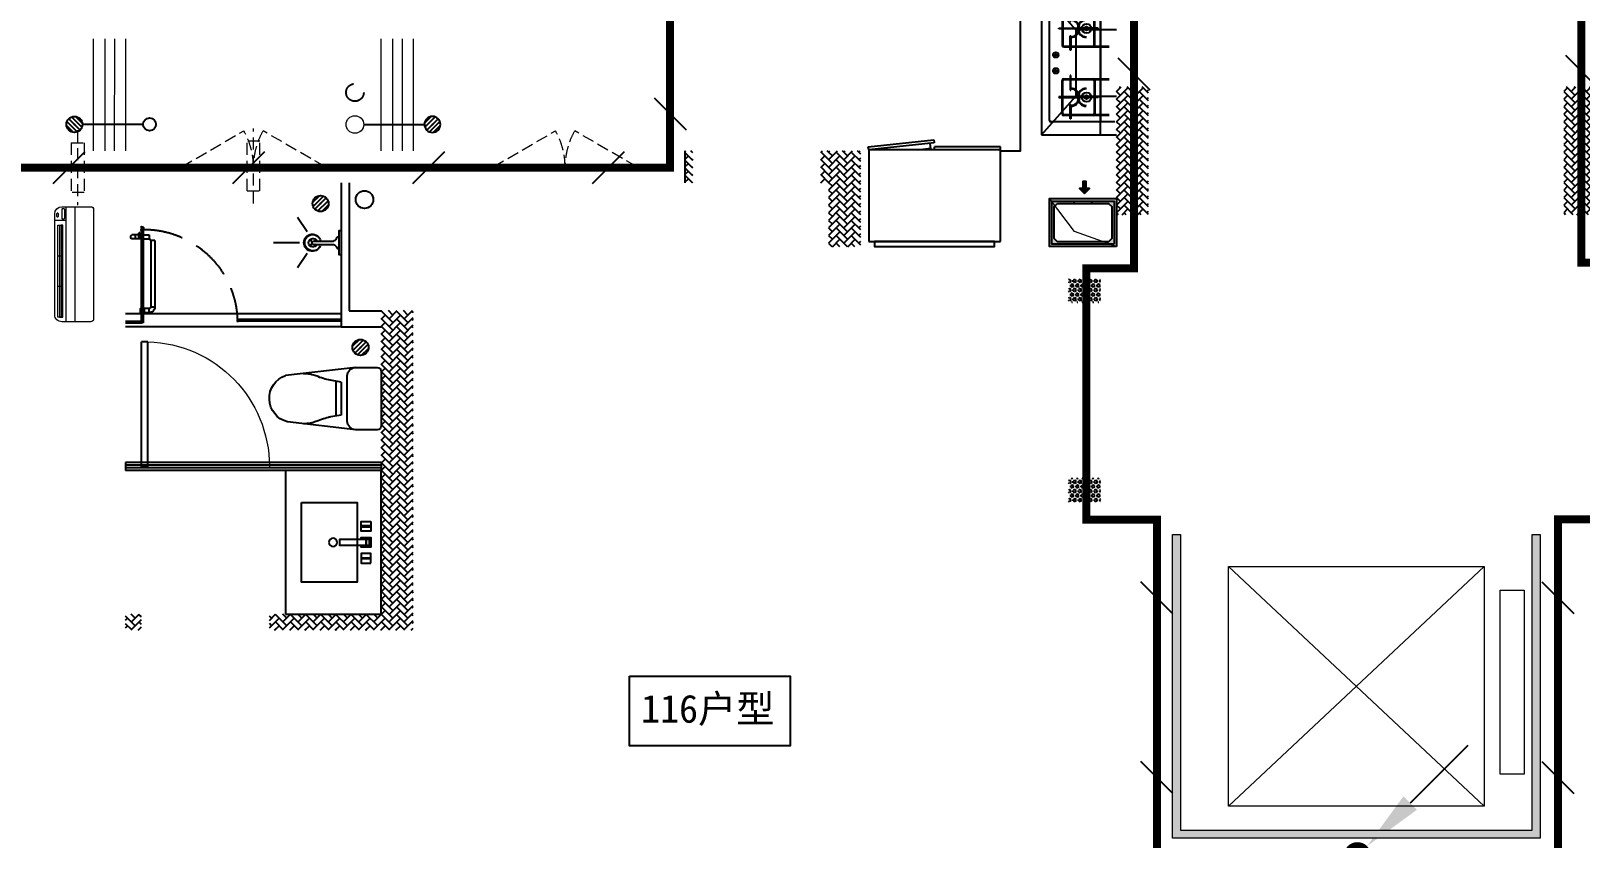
# Model space of a CAD drawing. Extents: x 3774419 to 4775970, y -926964 to 2266.
# Drawn here: x 4542180 to 4551872, y -770862 to -765812 of the extents above; entities that cross this region are included whole.
import ezdxf

# ---------------------------------------------------------------- set-up
doc = ezdxf.new("R2010")
doc.units = 0
doc.header["$LTSCALE"] = 1000
doc.header["$MEASUREMENT"] = 0
for name, pattern in [('CENTER2', [1.125, 0.75, -0.125, 0.125, -0.125]), ('DASH', [0.35, 0.25, -0.1]), ('HIDDEN', [0.375, 0.25, -0.125])]:
    doc.linetypes.add(name, pattern=pattern)
doc.layers.get('0').update_dxf_attribs({"linetype": 'CONTINUOUS'})
for name, color, linetype in [('!!电气', 1, 'CONTINUOUS'), ('AH-FURNITURE', 1, 'CONTINUOUS'), ('CURTWALL', 4, 'CONTINUOUS'), ('IP-bath&kitchen-JOHNSON', 4, 'CONTINUOUS'), ('LVTRY', 252, 'CONTINUOUS'), ('LWIRE', 4, 'CONTINUOUS'), ('P-bath&kitchen-JOHNSON', 4, 'CONTINUOUS'), ('SHTLN', 4, 'CONTINUOUS'), ('VPIPE-中水', 122, 'CONTINUOUS'), ('VPIPE-凝结', 150, 'CONTINUOUS'), ('VPIPE-雨水', 4, 'DASH'), ('WIRE-接地', 2, 'CONTINUOUS'), ('保温', 6, 'CONTINUOUS'), ('建筑-排气道', 252, 'CONTINUOUS')]:
    doc.layers.add(name, color=color, linetype=linetype)
for name, color, linetype, lineweight in [('3.5方案汇报，与郭总、侯月琴确定户型_t8$0$STAIR', 2, 'CONTINUOUS', 18), ('PUB_HATCH', 8, 'CONTINUOUS', 9), ('VPIPE-废水', 31, 'TG_F', 18), ('WINDOW', 146, 'CONTINUOUS', 20), ('填充', 251, 'CONTINUOUS', 5), ('平面-栏杆', 56, 'CONTINUOUS', 15), ('平面-看线', 252, 'CONTINUOUS', 15), ('平面-空调室内机', 176, 'CONTINUOUS', 9), ('平面-空调预留孔', 252, 'CONTINUOUS', 15), ('立面-洞口示意', 252, 'CONTINUOUS', 13)]:
    doc.layers.add(name, color=color, linetype=linetype, lineweight=lineweight)
doc.styles.add('DIM_FONT', font='SIMPLEX', dxfattribs={"width": 0.7, "bigfont": 'GBCBIG'})
doc.styles.get("Standard").update_dxf_attribs({"font": 'gbenor.shx', "bigfont": 'gbcbig.shx'})
doc.styles.add('TG_LINETYPE', font='SIMPLEX', dxfattribs={"width": 0.8, "height": 3, "bigfont": 'HZTXT'})
doc.styles.add('黑体', font='simhei.ttf')
doc.linetypes.add('TG_F', pattern='A,2,-0.3,["F",TG_LINETYPE,S=0.1,R=0,X=-0.23,Y=-0.15],0', length=2.3)
pattern_1 = [(45, (0, 0), (0, 47.4157523), [100.584, -33.528]), (135, (23.708, 23.708), (3e-15, 47.4157523), [100.584, -33.528])]
pattern_2 = [(90, (0, 0), (-16.49778, 1e-15), [9.525, -19.05]), (210, (0, 0), (8.24889, -14.2874966), [9.525, -19.05]), (150, (6e-16, 9.525), (-8.24889, -14.2874966), [9.525, -19.05])]

# ---------------------------------------------------------------- blocks, each defined once
blk = doc.blocks.new('$lvtry$00000171')
for p, q in [((-74, 11), (-11, 74)), ((-70, -27), (27, 70)), ((-53, -53), (53, 53)), ((-27, -70), (70, 27)), ((11, -74), (74, -11))]:
    blk.add_line(p, q)
blk.add_circle((0, 0), 75)
blk.add_point((0, 0))
blk = doc.blocks.new('DSGDFGF')
blk.add_hatch(color=252).paths.add_polyline_path([(677792.1, 343575.9), (677790.9, 343578.7), (677782.6, 343575.2), (677783.8, 343572.5)])
at = {"color": 252}
for p, q in [((677781, 343575.1), (677792.8, 343580)), ((677781.6, 343574.8), (677782.2, 343575)), ((677782.2, 343575), (677783.5, 343571.8)), ((677783.5, 343571.8), (677792.7, 343575.6)), ((677787.3, 343577.7), (677787.3, 343538.6)), ((677791.4, 343578.9), (677793.1, 343579.6)), ((677791.4, 343578.9), (677792.7, 343575.6)), ((677781.8, 343558.8), (677784, 343558.3)), ((677784, 343558.3), (677781.8, 343558.3)), ((677792.6, 343568.1), (677782.1, 343568.1)), ((677792.6, 343566.8), (677782.1, 343566.8)), ((677782.3, 343566.8), (677782.3, 343547.2)), ((677792.9, 343558.9), (677790.7, 343558.4)), ((677790.7, 343558.4), (677792.9, 343558.4)), ((677792.3, 343566.8), (677792.3, 343545.4)), ((676415.3, 342775.8), (676372.8, 342818.3)), ((676440.6, 342778.8), (676375.8, 342843.6)), ((676457.7, 342790), (676387, 342860.7)), ((676468.9, 342807.1), (676404.1, 342871.9)), ((676471.8, 342832.4), (676429.4, 342874.8)), ((677752.3, 342860.3), (677792.3, 342860.3)), ((677752.3, 342080.3), (677752.3, 342860.3)), ((677792.3, 342080.3), (677792.3, 342860.3)), ((676292.3, 342675.2), (676292.3, 342335.2)), ((676451.7, 342700.2), (676317.3, 342700.2)), ((676451.7, 342700.2), (676891.6, 342650.1)), ((676505, 342363.4), (676505, 342646.9)), ((676543.6, 342608.4), (676622.4, 342622)), ((676543.6, 342608.4), (676543.6, 342402)), ((676575.6, 342613.9), (676575.6, 342396.5)), ((676451.7, 342310.2), (676879.4, 342358.9)), ((676543.6, 342402), (676622.4, 342388.4)), ((676317.3, 342310.2), (676451.7, 342310.2)), ((677792.3, 342080.3), (677752.3, 342080.3))]:
    blk.add_line(p, q, dxfattribs=at)
for points in [[(676792.3, 341855.3), (676442.3, 341855.3), (676442.3, 341355.6), (676792.3, 341355.6)], [(676357.2, 341735.5), (676357.2, 341675.5), (676417.2, 341675.5), (676417.2, 341735.5)], [(676412.2, 341708.5), (676412.2, 341702.5), (676362.2, 341702.5), (676362.2, 341708.5)], [(676387.2, 341585.5), (676387.2, 341625.5), (676367.2, 341625.5), (676367.2, 341585.5)], [(676387.2, 341625.5), (676387.2, 341585.5), (676552.2, 341585.5), (676552.2, 341625.5)], [(676357.2, 341475.5), (676357.2, 341535.5), (676417.2, 341535.5), (676417.2, 341475.5)], [(676412.2, 341502.5), (676412.2, 341508.5), (676362.2, 341508.5), (676362.2, 341502.5)]]:
    blk.add_lwpolyline(points, close=True, dxfattribs=at)
blk.add_lwpolyline([(676417.2, 341625.5), (676417.2, 341635.5), (676357.2, 341635.5), (676357.2, 341575.5), (676417.2, 341575.5), (676417.2, 341585.5)], dxfattribs=at)
blk.add_circle((676593.5, 341605.5), 26, dxfattribs=at)
for centre, radius, start, end in [((677800.8, 343573.5), 20.5, 177.99149, 196.90025), ((677781.4, 343574.2), 1, 111.52657, 175.76516), ((677800.9, 343573.5), 19.5, 177.46581, 196.24837), ((677781.9, 343574.4), 0.5, 112.73297, 178.05418), ((677816.4, 343571), 24, 160.76087, 187.04874), ((677793.2, 343578.9), 1.17, 340.04011, 112.53297), ((677793.2, 343579.1), 0.5, 340.76087, 112.53297), ((677813.7, 343571.4), 20.6, 160.04011, 190.84731), ((677793.5, 343561.9), 13.5, 155.15235, 208.97795), ((677796, 343562.2), 14.6, 161.89734, 193.71468), ((677782.1, 343555.6), 0.5, 208.97795, 24.22835), ((677791.2, 343559.6), 9.42, 188.01541, 204.22835), ((677781.4, 343560.5), 11.7, 335.41865, 349.51767), ((677792.5, 343555.5), 0.5, 155.41865, 330.15022), ((677781, 343562.3), 12.4, 343.94508, 21.34777), ((677781.3, 343561.9), 13.4, 330.15022, 25.08154), ((676317.3, 342675.2), 25, 90, 180), ((676451.7, 342646.9), 53.3, 0, 90), ((676566.3, 342910.4), 293.8, 278.51718, 296.46315), ((676779.2, 342438.8), 224.1, 90, 111.47978), ((676839.7, 342506.4), 152.8, 285.07732, 70.11812), ((676317.3, 342335.2), 25, 180, 270), ((676451.7, 342363.4), 53.3, 270, 0), ((676566.3, 342100), 293.8, 63.53685, 81.48282), ((676779.2, 342571.5), 224.1, 248.52022, 270)]:
    blk.add_arc(centre, radius, start, end, dxfattribs=at)
at = {"color": 252, "lineweight": 13}
blk.add_arc((677772.3, 342080.3), 780, 91.46928, 180, dxfattribs=at)
at = {"color": 252, "extrusion": (0, 0, -1)}
blk.add_ellipse((676422.3, 342825.3), major_axis=(-35.4, 35.4), ratio=1, start_param=5.497787, end_param=11.780972, dxfattribs=at)
at = {"color": 252}
blk.add_open_spline([(677782.3, 343547.2), (677783.2, 343546.4), (677785, 343544.8), (677788.2, 343548.5), (677790.8, 343546.6), (677792.3, 343545.4)], degree=3, knots=[0, 0, 0, 0, 3.066329, 6.218313, 11.124135, 11.124135, 11.124135, 11.124135], dxfattribs=at)
blk.add_point((676422.3, 342825.3), dxfattribs=at)
at = {"layer": 'CURTWALL', "color": 252}
for p, q in [((676292.3, 342105.3), (677892.3, 342105.3)), ((676292.3, 342105.3), (676292.3, 342055.3)), ((676292.3, 342088.7), (677892.3, 342088.7)), ((676292.3, 342072), (677892.3, 342072)), ((676292.3, 342055.3), (677892.3, 342055.3)), ((677892.3, 342105.3), (677892.3, 342055.3))]:
    blk.add_line(p, q, dxfattribs=at)
at = {"layer": 'IP-bath&kitchen-JOHNSON', "color": 252}
for p, q in [((676492.3, 343855.3), (676492.3, 343055)), ((676542.3, 343855.3), (676542.3, 342955)), ((676755.5, 343548.5), (676817.3, 343638)), ((676542.3, 343553.9), (676542.4, 343406.7)), ((676715.9, 343490.9), (676591.6, 343490.9)), ((676803.7, 343480.3), (676967, 343480.3)), ((676715.9, 343469.9), (676591.6, 343469.9)), ((676755.5, 343412.1), (676817.3, 343322.7)), ((676492.3, 343055), (676292.3, 343055)), ((676542.3, 343035), (677892.3, 343035)), ((676542.3, 343000), (677192.3, 343000)), ((677192.3, 342990), (677192.3, 343000)), ((676542.3, 342955), (676292.3, 342955)), ((676542.3, 342990), (677192.3, 342990)), ((676542.3, 342955), (677892.3, 342955)), ((677892.3, 342990), (677792.3, 342990)), ((677792.3, 342980), (677792.3, 342990)), ((677892.3, 342980), (677792.3, 342980))]:
    blk.add_line(p, q, dxfattribs=at)
blk.add_lwpolyline([(676542.3, 343553.9), (676558.1, 343553.9), (676558.1, 343406.7), (676542.4, 343406.7)], dxfattribs=at)
for points in [[(676573, 343506.6, 0.364142), (676558.1, 343518.1, 0.020495)], [(676591.6, 343490.9, -0.21439), (676573, 343506.6, -7.649644)], [(676573, 343454, -0.364142), (676558.1, 343442.6, -0.020495)], [(676591.8, 343469.9, 0.214893), (676573, 343454, 7.649644)]]:
    blk.add_lwpolyline(points, format="xyb", dxfattribs=at)
blk.add_arc((676715.9, 343480.4), 10.5, 270.00849, 90.00849, dxfattribs=at)
for centre, major_axis, ratio, start_param, end_param in [((676723.6, 343480.4), (0, 53.6), 0.987577, 1.76809, 7.656688), ((676721.1, 343480.4), (0, -51), 0.990052, -1.36297, 4.504563), ((676720.1, 343480.4), (0, -26.8), 0.994812, -1.167677, 4.309269), ((676707.1, 343492.9), (-1.43, 0), 0.85, 4.712389, 10.995574), ((676731.5, 343492.9), (-1.43, 0), 0.85, 4.712389, 10.995574), ((676707.1, 343467.9), (-1.43, 0), 0.85, -1.570796, 4.712389), ((676731.5, 343467.9), (-1.43, 0), 0.85, 4.712389, 10.995574)]:
    blk.add_ellipse(centre, major_axis=major_axis, ratio=ratio, start_param=start_param, end_param=end_param, dxfattribs=at)
at = {"layer": 'LVTRY', "color": 252}
for p, q in [((676292.3, 341155.3), (676292.3, 342055.3)), ((676292.3, 342055.3), (676892.3, 342055.3)), ((676892.3, 342055.3), (676892.3, 341155.3)), ((676892.3, 341155.3), (676292.3, 341155.3))]:
    blk.add_line(p, q, dxfattribs=at)
at = {"layer": 'P-bath&kitchen-JOHNSON', "color": 252}
for p, q in [((677709.2, 343493.7), (677709.2, 343078.1)), ((677709.2, 343493.7), (677734.6, 343493.7)), ((677734.6, 343493.7), (677734.6, 343078.1)), ((677745, 343529.5), (677745, 343504.1)), ((677776.6, 343529.5), (677745, 343529.5)), ((677776.6, 343504.1), (677745, 343504.1)), ((677782.2, 343542.4), (677788.6, 343542.4)), ((677782.2, 343512.4), (677782.2, 343542.4)), ((677782.2, 343512.4), (677788.6, 343512.4)), ((677792.3, 343566.8), (677782.3, 343566.8)), ((677782.3, 343566.8), (677782.3, 342980)), ((677785.1, 343542.4), (677787.4, 343540.1)), ((677785.1, 343523.3), (677785.1, 343542.4)), ((677785.1, 343531.5), (677785.1, 343512.4)), ((677785.1, 343512.4), (677787.4, 343514.7)), ((677787.4, 343524.9), (677787.4, 343540.1)), ((677787.4, 343524.9), (677787.4, 343514.7)), ((677788.6, 343542.4), (677790.3, 343540.6)), ((677788.6, 343540.1), (677788.6, 343542.4)), ((677788.6, 343514.7), (677788.6, 343512.4)), ((677788.6, 343512.4), (677790.3, 343514.1)), ((677790.3, 343540.1), (677790.3, 343540.6)), ((677790.3, 343514.7), (677790.3, 343514.1)), ((677792.3, 342980), (677792.3, 343566.8)), ((677798.5, 343529.5), (677853.2, 343529.5)), ((677798.5, 343504.1), (677853.2, 343504.1)), ((677803.9, 343542.4), (677806.8, 343542.4)), ((677803.9, 343542.4), (677803.9, 343512.4)), ((677803.9, 343512.4), (677806.8, 343512.4)), ((677806.8, 343542.4), (677809.1, 343540.1)), ((677806.8, 343542.4), (677806.8, 343524.9)), ((677806.8, 343512.4), (677806.8, 343529.8)), ((677806.8, 343512.4), (677809.1, 343514.7)), ((677809.1, 343514.7), (677809.1, 343540.1)), ((677830.2, 343504.1), (677830.2, 343529.5)), ((677709.2, 343078.1), (677734.6, 343078.1)), ((677744.9, 343042.3), (677744.9, 343067.7)), ((677744.9, 343067.7), (677776.6, 343067.7)), ((677744.9, 343042.3), (677776.6, 343042.3)), ((677778.9, 343070), (677776.6, 343067.7)), ((677776.6, 343067.7), (677776.6, 343042.3)), ((677778.9, 343040), (677776.6, 343042.3)), ((677778.9, 343070), (677778.9, 343040)), ((677781.8, 343070), (677778.9, 343070)), ((677781.8, 343040), (677778.9, 343040)), ((677781.8, 343070), (677781.8, 343040)), ((677793.3, 343070), (677796.2, 343070)), ((677793.3, 343040), (677793.3, 343070)), ((677793.3, 343040), (677796.2, 343040)), ((677796.2, 343040), (677796.2, 343070)), ((677796.2, 343070), (677797.9, 343068.3)), ((677797.9, 343041.8), (677797.9, 343068.3)), ((677782.3, 342980), (677792.3, 342980))]:
    blk.add_line(p, q, dxfattribs=at)
at = {"layer": 'P-bath&kitchen-JOHNSON', "color": 252, "linetype": 'DASH'}
blk.add_arc((677778.5, 342977.6), 586.2, 89.79672, 179.39224, dxfattribs=at)
at = {"layer": 'P-bath&kitchen-JOHNSON', "color": 252}
blk.add_arc((677844.7, 343516.8), 15.3, 304.05298, 55.96165, dxfattribs=at)
for centre, major_axis, start_param, end_param in [((677745, 343493.7), (0, 10.4), 0, 1.570796), ((677744.9, 343078.1), (0, 35.7), 1.570796, 3.141593), ((677744.9, 343078.1), (0, 10.4), 1.570796, 3.141593)]:
    blk.add_ellipse(centre, major_axis=major_axis, ratio=1, start_param=start_param, end_param=end_param, dxfattribs=at)
at = {"layer": 'LVTRY', "color": 252, "xscale": -0.6666666667107826, "yscale": 0.6666666667107826}
blk.add_blockref('$lvtry$00000171', (676672.3, 343725.3), dxfattribs=at)
blk = doc.blocks.new('rtyg7uyhg')
at = {"layer": 'LVTRY'}
for p, q in [((193590.3, 45458.1), (193590.3, 45069.5)), ((194234.6, 45488.8), (193621, 45488.8)), ((194265.3, 45069.5), (194265.3, 45458.1)), ((193682.3, 45407), (193887.8, 45407)), ((193896.4, 45429.9), (193857.6, 45326.3)), ((193875.3, 45316), (193945.6, 45401.5)), ((193925.8, 45440.4), (193940.1, 45432.2)), ((194111.9, 45407), (194173.3, 45407)), ((193621, 45130.8), (193621, 45345.6)), ((193857.6, 45326.3), (193875.3, 45316)), ((194009.6, 45345.6), (194009.6, 45130.8)), ((194050.5, 45130.8), (194050.5, 45345.6)), ((194234.6, 45345.6), (194234.6, 45130.8)), ((193948.3, 45069.5), (193682.3, 45069.5)), ((194173.3, 45069.5), (194111.9, 45069.5)), ((193621, 45038.8), (194234.6, 45038.8))]:
    blk.add_line(p, q, dxfattribs=at)
for centre, radius in [((193866.4, 45437.7), 20.5), ((193989.2, 45437.7), 20.5), ((194071, 45437.7), 20.5), ((193815.3, 45238.2), 25.6), ((194137.5, 45238.2), 25.6)]:
    blk.add_circle(centre, radius, dxfattribs=at)
for centre, radius, start, end in [((193621, 45458.1), 30.7, 89.99999, 179.99999), ((194234.6, 45458.1), 30.7, 359.99999, 89.99999), ((193682.3, 45345.6), 61.4, 89.99999, 179.99999), ((193915.6, 45422.7), 20.5, 59.99999, 159.46231), ((193929.8, 45414.5), 20.5, 320.53767, 59.99999), ((193948.3, 45345.6), 61.4, 359.99999, 89.99999), ((194111.9, 45345.6), 61.4, 89.99999, 179.99999), ((194173.3, 45345.6), 61.4, 359.99999, 89.99999), ((193621, 45069.5), 30.7, 179.99999, 269.99999), ((193682.3, 45130.8), 61.4, 179.99999, 269.99999), ((193948.3, 45130.8), 61.4, 269.99999, 359.99999), ((194111.9, 45130.8), 61.4, 179.99999, 269.99999), ((194173.3, 45130.8), 61.4, 269.99999, 359.99999), ((194234.6, 45069.5), 30.7, 269.99999, 359.99999)]:
    blk.add_arc(centre, radius, start, end, dxfattribs=at)
at = {"layer": 'LVTRY', "style": 'DIM_FONT', "width": 0.8, "flags": 9}
for tag in ['YSIZE', 'XSIZE']:
    blk.add_attdef(tag, (193927.8, 45487.8), '', height=0.5, rotation=89.99999, dxfattribs=at)
blk = doc.blocks.new('A$C60D053AF')
at = {"layer": 'AH-FURNITURE', "color": 8}
for p, q in [((232.5, -90), (128.3, -90)), ((192.5, -71), (327.6, -71)), ((192.5, -91), (327.6, -91)), ((341.7, -96.9), (370, -143.2)), ((355.9, -82.7), (384.2, -129)), ((232.5, -110), (128.3, -110)), ((245, -129.5), (245, -122.5)), ((265, -129.5), (265, -122.5)), ((255, -281), (255, -251)), ((255, -281), (393, -281)), ((393, -281), (393, -251))]:
    blk.add_line(p, q, dxfattribs=at)
for points in [[(170, -68, 1), (170, -94), (192.5, -94), (192.5, -68)], [(268, -122.5), (268, -107, 0.414214), (248, -87), (232.5, -87), (232.5, -113), (242, -113), (242, -122.5)], [(234, -251), (414, -251, 0.414214), (424, -241), (424, -111, 0.414214), (414, -101), (234, -101, 0.414214), (224, -111), (224, -241, 0.414214)], [(242, -152, 1), (268, -152), (268, -129.5), (242, -129.5)], [(383.8, -161.2, 1), (402.2, -142.8), (386.3, -126.9), (367.9, -145.3)]]:
    blk.add_lwpolyline(points, format="xyb", close=True, dxfattribs=at)
for centre, radius in [((100, -100), 30), ((255, -152), 15), ((255, -152), 10), ((393, -152), 15), ((393, -152), 10)]:
    blk.add_circle(centre, radius, dxfattribs=at)
for radius in [40, 20]:
    blk.add_arc((327.6, -111), radius, 45, 90, dxfattribs=at)
blk = doc.blocks.new('A-Kitchen-7')
at = {"layer": 'LVTRY'}
for p, q in [((-519, 780), (-7, 834)), ((-515, 756), (-519, 780)), ((-4, 811), (-515, 756)), ((515, 756), (-515, 756)), ((-515, 756), (-515, 40)), ((-486, 761), (-485, 756)), ((-29, 767), (-112, 756)), ((-29, 767), (-35, 806)), ((-7, 834), (-4, 811)), ((515, 780), (0, 780)), ((0, 756), (0, 780)), ((515, 756), (515, 780)), ((515, 40), (515, 756)), ((-515, 40), (515, 40))]:
    blk.add_line(p, q, dxfattribs=at)
blk.add_lwpolyline([(-469, 40), (-469, 0), (469, 0), (469, 40)], close=True, dxfattribs=at)
blk = doc.blocks.new('FRSDFDGDGDRGDR')
at = {"layer": '平面-空调预留孔', "color": 252}
for p, q in [((699612.3, 775044), (699612.3, 775441.2)), ((699618.9, 775447.8), (699746.3, 775447.8)), ((699746.3, 775447.8), (699746.3, 775355.4)), ((699719.9, 775342.2), (699719.9, 775143)), ((699726.5, 775348.8), (699739.7, 775348.8)), ((699726.5, 775136.4), (699739.7, 775136.4)), ((699746.3, 775129.8), (699746.3, 775037.4)), ((699746.3, 775037.4), (699618.9, 775037.4))]:
    blk.add_line(p, q, dxfattribs=at)
blk.add_lwpolyline([(699766.1, 775166.7), (699792.5, 775153.5), (699792.5, 775057.2), (699766.1, 775044), (699766.1, 775017.6), (699618.9, 775017.6, -0.414214), (699592.5, 775044), (699592.5, 775441.2, -0.414214), (699618.9, 775467.6), (699766.1, 775467.6), (699766.1, 775441.2), (699792.5, 775428), (699792.5, 775331.6), (699766.1, 775318.4)], format="xyb", close=True, dxfattribs=at)
for centre, radius in [((699739.7, 775331.6), 10.6), ((699739.7, 775243.2), 15.8), ((699739.7, 775153.5), 10.6)]:
    blk.add_circle(centre, radius, dxfattribs=at)
for centre, start, end in [((699618.9, 775441.2), 90, 180), ((699726.5, 775342.2), 90, 180), ((699739.7, 775355.4), 270, 360), ((699726.5, 775143), 180, 270), ((699739.7, 775129.8), 0, 90), ((699618.9, 775044), 180, 270)]:
    blk.add_arc(centre, 6.6, start, end, dxfattribs=at)
blk = doc.blocks.new('*U148')
h = blk.add_hatch(color=5)
h.set_gradient(color1=(0, 0, 255), rotation=180, tint=1)
h.paths.add_polyline_path([(0, 0), (-6.35, -6.35), (-6.35, -2.159), (-15, -2.159), (-15, 2.159), (-6.35, 2.159), (-6.35, 6.35)])
at = {"color": 0, "linetype": 'Continuous'}
blk.add_lwpolyline([(0, 0), (-6.35, -6.35), (-6.35, -2.159), (-15, -2.159), (-15, 2.159), (-6.35, 2.159), (-6.35, 6.35)], close=True, dxfattribs=at)
blk = doc.blocks.new('GDGDRGDRGRD')
at = {"layer": 'PUB_HATCH'}
blk.add_hatch(color=252, dxfattribs=at).paths.add_polyline_path([(430319.8, 370173.6), (430319.8, 370443.6), (430179.8, 370443.6), (430179.8, 370428.6), (430284.8, 370428.6), (430304.8, 370408.6), (430304.8, 370208.6), (430284.8, 370188.6), (429964.8, 370188.6), (429944.8, 370208.6), (429944.8, 370408.6), (429964.8, 370428.6), (430069.8, 370428.6), (430069.8, 370443.6), (429929.8, 370443.6), (429929.8, 370173.6)])
at = {"layer": 'LVTRY', "color": 251}
for p, q in [((430080.5, 371515.4), (429864.6, 371758.3)), ((430334.8, 371758.3), (429864.6, 371758.3)), ((429864.6, 371758.3), (429864.6, 370858.3)), ((430234.8, 370858.3), (430234.8, 371758.3)), ((430334.8, 371515.4), (430080.5, 371515.4)), ((430080.5, 371515.4), (430080.5, 371100.3)), ((429864.6, 370858.3), (430080.5, 371100.3)), ((430080.5, 371100.3), (430334.8, 371100.3)), ((429864.6, 370858.3), (430334.8, 370858.3))]:
    blk.add_line(p, q, dxfattribs=at)
at = {"layer": 'LVTRY'}
for p, q in [((429914.8, 370948.3), (429914.8, 371668.3)), ((429924.8, 371678.3), (430324.8, 371678.3)), ((429994.8, 371628.3), (429994.8, 371418.3)), ((429999.8, 371628.3), (429999.8, 371418.3)), ((430289.8, 371638.3), (430004.8, 371638.3)), ((430289.8, 371633.3), (430004.8, 371633.3)), ((430045.1, 371658.3), (430045.1, 371568.3)), ((430049.6, 371658.3), (430045.1, 371658.3)), ((430049.6, 371568.3), (430049.6, 371658.3)), ((430194.8, 371418.3), (430194.8, 371628.3)), ((430199.8, 371418.3), (430199.8, 371628.3)), ((430234.8, 371668.3), (430234.8, 370948.3)), ((429974.8, 371525.6), (430102.3, 371525.6)), ((429974.8, 371521.1), (429974.8, 371525.6)), ((430102.3, 371521.1), (429974.8, 371521.1)), ((430045.1, 371568.3), (430049.6, 371568.3)), ((430219.8, 371525.6), (430092.3, 371525.6)), ((430092.3, 371525.6), (430092.3, 371521.1)), ((430092.3, 371521.1), (430219.8, 371521.1)), ((430102.3, 371525.6), (430102.3, 371521.1)), ((430219.8, 371521.1), (430219.8, 371525.6)), ((430234.8, 371100.3), (430234.8, 371515.4)), ((430004.8, 371413.3), (430289.8, 371413.3)), ((430004.8, 371408.3), (430289.8, 371408.3)), ((430045.1, 371388.3), (430045.1, 371478.3)), ((430045.1, 371478.3), (430049.6, 371478.3)), ((430049.6, 371388.3), (430045.1, 371388.3)), ((430049.6, 371478.3), (430049.6, 371388.3)), ((429935.4, 371358.3), (429974.2, 371358.3)), ((429954.8, 371338.9), (429954.8, 371377.7)), ((429935.4, 371258.3), (429974.2, 371258.3)), ((429954.8, 371238.9), (429954.8, 371277.7)), ((429994.8, 370988.3), (429994.8, 371198.3)), ((429999.8, 370988.3), (429999.8, 371198.3)), ((430004.8, 371208.3), (430289.8, 371208.3)), ((430004.8, 371203.3), (430289.8, 371203.3)), ((430045.1, 371228.3), (430045.1, 371138.3)), ((430049.6, 371228.3), (430045.1, 371228.3)), ((430049.6, 371138.3), (430049.6, 371228.3)), ((430194.8, 371198.3), (430194.8, 370988.3)), ((430199.8, 371198.3), (430199.8, 370988.3)), ((430045.1, 371138.3), (430049.6, 371138.3)), ((430102.3, 371095.6), (429974.8, 371095.6)), ((429974.8, 371095.6), (429974.8, 371091.1)), ((429974.8, 371091.1), (430102.3, 371091.1)), ((430045.1, 370958.3), (430045.1, 371048.3)), ((430045.1, 371048.3), (430049.6, 371048.3)), ((430049.6, 371048.3), (430049.6, 370958.3)), ((430092.3, 371091.1), (430092.3, 371095.6)), ((430092.3, 371095.6), (430219.8, 371095.6)), ((430219.8, 371091.1), (430092.3, 371091.1)), ((430102.3, 371091.1), (430102.3, 371095.6)), ((430219.8, 371095.6), (430219.8, 371091.1)), ((430324.8, 370938.3), (429924.8, 370938.3)), ((430289.8, 370983.3), (430004.8, 370983.3)), ((430289.8, 370978.3), (430004.8, 370978.3)), ((430049.6, 370958.3), (430045.1, 370958.3))]:
    blk.add_line(p, q, dxfattribs=at)
at = {"layer": 'LVTRY', "color": 252}
for p, q in [((430069.8, 370428.6), (430069.8, 370443.6)), ((430179.8, 370428.6), (430179.8, 370443.6))]:
    blk.add_line(p, q, dxfattribs=at)
at = {"layer": 'LVTRY'}
blk.add_lwpolyline([(429608.8, 370758.3), (429734.8, 370758.3), (429734.8, 371758.3), (427634.8, 371758.3)], dxfattribs=at)
at = {"layer": 'LVTRY', "color": 252}
for points in [[(430334.8, 370158.6), (429914.8, 370158.6), (429914.8, 370458.6), (430334.8, 370458.6)], [(430319.8, 370173.6), (429929.8, 370173.6), (429929.8, 370443.6), (430319.8, 370443.6)], [(429964.8, 370428.6), (430284.8, 370428.6), (430304.8, 370408.6), (430304.8, 370208.6), (430284.8, 370188.6), (429964.8, 370188.6), (429944.8, 370208.6), (429944.8, 370408.6), (429964.8, 370428.6)]]:
    blk.add_lwpolyline(points, close=True, dxfattribs=at)
at = {"layer": 'LVTRY'}
for centre, radius in [((430147.3, 371523.3), 29.7), ((430147.3, 371523.3), 11.7), ((429954.8, 371358.3), 17), ((429954.8, 371258.3), 17), ((430147.3, 371093.3), 29.7), ((430147.3, 371093.3), 11.7)]:
    blk.add_circle(centre, radius, dxfattribs=at)
for centre, radius, start, end in [((429924.8, 371668.3), 10, 90, 180), ((430004.8, 371628.3), 10, 90, 180), ((430004.8, 371628.3), 5, 90, 180), ((430189.8, 371628.3), 10, 0, 90), ((430189.8, 371628.3), 5, 0, 90), ((430224.8, 371668.3), 10, 0, 90), ((430047.3, 371523.3), 56.7, 2.27424, 87.72576), ((430047.3, 371523.3), 52.2, 2.47041, 87.52959), ((430047.3, 371523.3), 56.7, 272.27424, 357.72576), ((430047.3, 371523.3), 52.2, 272.47041, 357.52959), ((430147.3, 371523.3), 56.7, 92.27424, 177.72576), ((430147.3, 371523.3), 56.7, 182.27424, 267.72576), ((430147.3, 371523.3), 52.2, 92.47041, 177.52959), ((430147.3, 371523.3), 52.2, 182.47041, 267.52959), ((430004.8, 371418.3), 10, 180, 270), ((430004.8, 371418.3), 5, 180, 270), ((430189.8, 371418.3), 5, 270, 0), ((430189.8, 371418.3), 10, 270, 0), ((430004.8, 371198.3), 10, 90, 180), ((430004.8, 371198.3), 5, 90, 180), ((430189.8, 371198.3), 10, 0, 90), ((430189.8, 371198.3), 5, 0, 90), ((430047.3, 371093.3), 56.7, 2.27424, 87.72576), ((430047.3, 371093.3), 52.2, 2.47041, 87.52959), ((430147.3, 371093.3), 56.7, 92.27424, 177.72576), ((430147.3, 371093.3), 52.2, 92.47041, 177.52959), ((430047.3, 371093.3), 56.7, 272.27424, 357.72576), ((430047.3, 371093.3), 52.2, 272.47041, 357.52959), ((430147.3, 371093.3), 56.7, 182.27424, 267.72576), ((430147.3, 371093.3), 52.2, 182.47041, 267.52959), ((429924.8, 370948.3), 10, 180, 270), ((430004.8, 370988.3), 10, 180, 270), ((430004.8, 370988.3), 5, 180, 270), ((430189.8, 370988.3), 5, 270, 0), ((430189.8, 370988.3), 10, 270, 0), ((430224.8, 370948.3), 10, 270, 0)]:
    blk.add_arc(centre, radius, start, end, dxfattribs=at)
at = {"layer": '立面-洞口示意', "color": 252}
blk.add_lwpolyline([(430334.8, 370158.6), (430071.3, 370252.5), (429914.8, 370458.6)], dxfattribs=at)
at = {"xscale": -1, "rotation": 270}
blk.add_blockref('FRSDFDGDGDRGDR', (-345582.7, -327434.2), dxfattribs=at)
at = {"rotation": 270}
blk.add_blockref('A$C60D053AF', (430334.8, 372358.3), dxfattribs=at)
at = {"xscale": -1}
blk.add_blockref('rtyg7uyhg', (622599.6, 326769.5), dxfattribs=at)
at = {"layer": 'LVTRY', "color": 1, "extrusion": (0, 0, -1), "xscale": -0.7999999999883585, "yscale": 0.7999999999883585, "zscale": -0.7999999999883585}
blk.add_blockref('A-Kitchen-7', (-429196.8, 370158.6), dxfattribs=at)
at = {"layer": '建筑-排气道', "xscale": -5, "yscale": 5, "zscale": 5, "rotation": 90}
blk.add_blockref('*U148', (430134.7, 370490.9), dxfattribs=at)
blk = doc.blocks.new('GDFGDGRD')
at = {"layer": '保温', "linetype": 'ByBlock', "ltscale": 10}
h = blk.add_hatch(dxfattribs=at)
h.set_pattern_fill('AR-HBONE', color=251, scale=55)
h.set_pattern_definition(pattern_1)
h.paths.add_polyline_path([(431616.6, 372623.9), (431816.6, 372623.9), (431816.7, 373423.7), (431616.7, 373423.7)])
h = blk.add_hatch(dxfattribs=at)
h.set_pattern_fill('AR-HBONE', color=251, scale=55)
h.set_pattern_definition(pattern_1)
h.paths.add_polyline_path([(434616.6, 372623.9), (434416.6, 372623.9), (434416.5, 373423.7), (434616.5, 373423.7)])
h = blk.add_hatch(dxfattribs=at)
h.set_pattern_fill('AR-HBONE', color=251, scale=55)
h.set_pattern_definition(pattern_1)
h.paths.add_polyline_path([(428966.6, 372823.7), (428966.6, 373023.7), (428916.6, 373023.7), (428916.6, 372823.7)])
h = blk.add_hatch(dxfattribs=at)
h.set_pattern_fill('AR-HBONE', color=251, scale=55)
h.set_pattern_definition(pattern_1)
h.paths.add_polyline_path([(429816.6, 372823.7), (429816.6, 373023.7), (429766.6, 373023.7), (429766.6, 372823.7)])
h = blk.add_hatch(dxfattribs=at)
h.set_pattern_fill('AR-HBONE', color=251, scale=55)
h.set_pattern_definition(pattern_1)
h.paths.add_polyline_path([(430017.8, 372423.6), (430016.6, 373023.7), (429816.6, 373023.7), (429817.8, 372423.6)])
at = {"layer": '保温', "linetype": 'Continuous', "ltscale": 10}
h = blk.add_hatch(dxfattribs=at)
h.set_pattern_fill('HEX', color=251, scale=10, angle=90, style=0)
h.set_pattern_definition(pattern_2)
h.paths.add_polyline_path([(431316.6, 372073.7), (431516.6, 372073.7), (431516.7, 372223.7), (431316.7, 372223.7)])
at = {"layer": '保温', "linetype": 'ByBlock', "ltscale": 10}
h = blk.add_hatch(dxfattribs=at)
h.set_pattern_fill('AR-HBONE', color=251, scale=55)
h.set_pattern_definition(pattern_1)
h.paths.add_polyline_path([(427216.6, 370023.7), (427216.6, 372023.7), (427016.6, 372023.7), (427016.6, 370023.7)])
at = {"layer": '保温', "linetype": 'Continuous', "ltscale": 10}
h = blk.add_hatch(dxfattribs=at)
h.set_pattern_fill('HEX', color=251, scale=10, angle=90, style=0)
h.set_pattern_definition(pattern_2)
h.paths.add_polyline_path([(431316.6, 370823.7), (431516.6, 370823.7), (431516.7, 370973.7), (431316.7, 370973.7)])
at = {"layer": '保温', "linetype": 'ByBlock', "ltscale": 10}
h = blk.add_hatch(dxfattribs=at)
h.set_pattern_fill('AR-HBONE', color=251, scale=55)
h.set_pattern_definition(pattern_1)
h.paths.add_polyline_path([(425516.6, 370023.7), (425516.6, 370123.7), (425416.6, 370123.7), (425416.6, 370023.7)])
h = blk.add_hatch(dxfattribs=at)
h.set_pattern_fill('AR-HBONE', color=251, scale=55)
h.set_pattern_definition(pattern_1)
h.paths.add_polyline_path([(427016.6, 370023.7), (427016.6, 370123.7), (426316.6, 370123.7), (426316.6, 370023.7)])
at = {"layer": '保温', "color": 251, "linetype": 'ByBlock', "ltscale": 10}
blk.add_line((428916.6, 373023.7), (428916.6, 372823.7), dxfattribs=at)
blk = doc.blocks.new('A$C001338C2')
at = {"color": 8}
for p, q in [((0, 249), (0, 22)), ((845, 304), (55, 304)), ((109, 215), (109, 304)), ((900, 22), (900, 249)), ((22, 0), (878, 0))]:
    blk.add_line(p, q, dxfattribs=at)
at = {"color": 8, "lineweight": 5}
for p, q in [((865, 279), (144, 279)), ((144, 279), (144, 266)), ((387, 279), (144, 279)), ((144, 279), (144, 253)), ((144, 266), (865, 266)), ((144, 240), (144, 253)), ((144, 253), (865, 253)), ((387, 240), (387, 279)), ((865, 279), (622, 279)), ((622, 279), (622, 240)), ((865, 253), (865, 279)), ((865, 266), (865, 240)), ((900, 215), (0, 215)), ((900, 143), (0, 143)), ((865, 240), (144, 240)), ((622, 240), (387, 240))]:
    blk.add_line(p, q, dxfattribs=at)
at = {"color": 8}
for points in [[(89, 226), (22, 226, -0.414214), (17, 232), (17, 243, -0.414214), (22, 249), (89, 249, -0.414214), (95, 243), (95, 232, -0.414214)], [(73, 275), (57, 275, -0.414214), (51, 281), (51, 283, -0.414214), (57, 289), (73, 289, -0.414214), (79, 283), (79, 281, -0.414214)]]:
    blk.add_lwpolyline(points, format="xyb", close=True, dxfattribs=at)
for centre, radius, start, end in [((55, 249), 55, 90, 180), ((845, 249), 55, 360, 90), ((22, 22), 22, 180, 270), ((878, 22), 22, 270, 360)]:
    blk.add_arc(centre, radius, start, end, dxfattribs=at)
blk = doc.blocks.new('dongkong')
at = {"layer": '平面-空调预留孔', "color": 8, "linetype": 'HIDDEN', "ltscale": 0.3}
for p, q in [((-603796, 210899.9), (-603796, 210431.5)), ((-603836, 210821), (-603836, 210510.8)), ((-603836, 210821), (-603756, 210821)), ((-603756, 210821), (-603756, 210510.8))]:
    blk.add_line(p, q, dxfattribs=at)
blk.add_lwpolyline([(-603756, 210510.8), (-603836, 210510.8)], dxfattribs=at)
blk = doc.blocks.new('A$C66B635E3')
at = {"layer": '填充'}
h = blk.add_hatch(dxfattribs=at)
h.set_pattern_fill('隔热材料02', color=252, scale=100, style=0)
h.set_pattern_definition([(0, (-1161708.397, -603838.63), (0, 50), []), (0, (-1161708.397, -603821.964), (0, 50), []), (270, (-1161664.656, -603813.333), (50, -9e-15), [5.01775, -44.98225]), (270, (-1161702.115, -603813.333), (50, -9e-15), [5.01775, -44.98225]), (90, (-1161676.603, -603847.26), (-50, 3e-15), [5.01775, -44.98225]), (90, (-1161690.17, -603847.26), (-50, 3e-15), [5.01775, -44.98225]), (180, (-1161658.373, -603855.3), (-6e-15, -50), [50.02425, 0.02425]), (135, (-1161672.33, -603852.79), (3e-15, 49.99987405), [4.268, -66.44275]), (116.56505, (-1161625.348, -603849.77), (0.00011283, 49.99993342), [2.805, -108.9985]), (116.56505, (-1161675.348, -603849.77), (0.00011283, 49.99993342), [2.805, -108.9985]), (153.43495, (-1161617.313, -603855.298), (-0.0001128, 49.9999334), [5.61, -106.1935]), (153.43495, (-1161667.313, -603855.298), (-0.0001128, 49.9999334), [5.61, -106.1935]), (63.43495, (-1161626.603, -603842.244), (-0.00011283, 49.99993342), [26.714, -85.0895]), (63.43495, (-1161676.603, -603842.244), (-0.00011283, 49.99993342), [26.714, -85.0895]), (116.56505, (-1161614.656, -603813.333), (0.00011283, 49.99993342), [2.805, -108.9985]), (116.56505, (-1161664.656, -603813.333), (0.00011283, 49.99993342), [2.805, -108.9985]), (135, (-1161665.91, -603810.824), (3e-15, 49.99987405), [4.268, -66.44275]), (153.43495, (-1161618.93, -603807.806), (-0.0001128, 49.9999334), [5.61, -106.1935]), (153.43495, (-1161668.93, -603807.806), (-0.0001128, 49.9999334), [5.61, -106.1935]), (45, (-1161700.86, -603810.824), (0, 49.99987405), [4.268, -66.44275]), (63.43495, (-1161652.115, -603813.333), (-0.00011283, 49.99993342), [2.805, -108.9985]), (63.43495, (-1161702.115, -603813.333), (-0.00011283, 49.99993342), [2.805, -108.9985]), (26.56505, (-1161647.842, -603807.806), (0.0001128, 49.9999334), [5.61, -106.1935]), (26.56505, (-1161697.842, -603807.806), (0.0001128, 49.9999334), [5.61, -106.1935]), (116.56505, (-1161640.168, -603842.244), (0.00011283, 49.99993342), [26.714, -85.0895]), (116.56505, (-1161690.168, -603842.244), (0.00011283, 49.99993342), [26.714, -85.0895]), (45, (-1161694.44, -603852.79), (0, 49.99987405), [4.268, -66.44275]), (63.43495, (-1161641.422, -603849.77), (-0.00011283, 49.99993342), [2.805, -108.9985]), (63.43495, (-1161691.422, -603849.77), (-0.00011283, 49.99993342), [2.805, -108.9985]), (26.56505, (-1161649.46, -603855.298), (0.0001128, 49.9999334), [5.61, -106.1935]), (26.56505, (-1161699.46, -603855.298), (0.0001128, 49.9999334), [5.61, -106.1935])])
h.paths.add_polyline_path([(13600, 6800), (13650, 6800), (13650, 4900), (11350, 4900), (11350, 6800), (11400, 6800), (11400, 4950), (13600, 4950)])
at = {"color": 252}
blk.add_lwpolyline([(7952.9, 5913.6), (8958.9, 5913.6), (8958.9, 5477.6), (7952.9, 5477.6)], close=True, dxfattribs=at)
at = {"layer": '3.5方案汇报，与郭总、侯月琴确定户型_t8$0$STAIR', "color": 252}
for p, q in [((13300, 6600), (11700, 5100)), ((11700, 6600), (13300, 5100))]:
    blk.add_line(p, q, dxfattribs=at)
for points in [[(11700, 5100), (11700, 6600), (13300, 6600), (13300, 5100)], [(13400, 5300), (13400, 6450), (13550, 6450), (13550, 5300)]]:
    blk.add_lwpolyline(points, close=True, dxfattribs=at)
at = {"layer": 'VPIPE-中水', "color": 252, "linetype": 'Continuous'}
blk.add_circle((6294.8, 8895), 55, dxfattribs=at)
at = {"layer": 'VPIPE-凝结', "color": 252, "ltscale": 0.1}
for p, q in [((4910, 9365.5), (4530, 9365.5)), ((6290, 9365.5), (6670, 9365.5))]:
    blk.add_line(p, q, dxfattribs=at)
at = {"layer": 'VPIPE-凝结', "color": 252}
blk.add_circle((4950, 9365.5), 40, dxfattribs=at)
at = {"layer": 'VPIPE-废水', "color": 252}
blk.add_circle((6235, 9365), 55, dxfattribs=at)
at = {"layer": 'VPIPE-雨水', "color": 252}
blk.add_circle((6235, 9565), 55, dxfattribs=at)
at = {"layer": 'WINDOW', "color": 252, "linetype": 'DASH', "ltscale": 0.3}
for points in [[(5150.1, 9100), (5539.8, 9324.9, -0.131605), (5600.1, 9100)], [(6050.1, 9100), (5660.3, 9324.9, 0.131605), (5600.1, 9100)], [(7100, 9100), (7489.8, 9324.9, -0.131605), (7550, 9100)], [(8000, 9100), (7610.2, 9324.9, 0.131605), (7550, 9100)]]:
    blk.add_lwpolyline(points, format="xyb", dxfattribs=at)
at = {"layer": '填充', "color": 252}
blk.add_lwpolyline([(13600, 6800), (13650, 6800), (13650, 4900), (11350, 4900), (11350, 6800), (11400, 6800), (11400, 4950), (13600, 4950)], close=True, dxfattribs=at)
at = {"layer": '平面-栏杆', "color": 252}
for points in [[(4670, 9900), (4669.7, 9200)], [(4730, 9900), (4729.7, 9200)], [(6470, 9900), (6469.7, 9200)], [(6530, 9900), (6529.7, 9200)]]:
    blk.add_lwpolyline(points, dxfattribs=at)
at = {"layer": '平面-看线', "color": 252}
for p, q in [((4599.7, 9200), (4600, 9900)), ((6399.7, 9200), (6400, 9900))]:
    blk.add_line(p, q, dxfattribs=at)
for points in [[(4800, 9900), (4799.7, 9200)], [(6600, 9900), (6599.7, 9200)]]:
    blk.add_lwpolyline(points, dxfattribs=at)
at = {"color": 252}
for name, p in [('GDGDRGDRGRD', (-419334.8, -361557.7)), ('GDFGDGRD', (-420616.6, -363823.7))]:
    blk.add_blockref(name, p, dxfattribs=at)
at = {"color": 252, "xscale": -1}
blk.add_blockref('DSGDFGF', (682692.3, -334855.3), dxfattribs=at)
at = {"layer": 'LVTRY', "color": 252, "yscale": 0.6666666667107825}
for p, xscale, rotation in [((4480, 9365.5), 0.6666666667107825, 269.9999999939778), ((6720, 9365.5), -0.6666666667107825, 90.00000000602213)]:
    blk.add_blockref('$lvtry$00000171', p, dxfattribs=dict(at, xscale=xscale, rotation=rotation))
at = {"layer": '平面-空调室内机', "color": 252, "ltscale": 0.3}
blk.add_blockref('dongkong', (608296.2, -201570.7), dxfattribs=at)
at = {"layer": '平面-空调室内机', "color": 252, "ltscale": 0.3, "xscale": -1, "rotation": 180}
blk.add_blockref('dongkong', (609396, 219770.8), dxfattribs=at)
at = {"layer": '平面-空调预留孔', "color": 252, "xscale": -0.8000000000465648, "yscale": 0.8000000000465648, "zscale": 0.8000000000465646, "rotation": 89.99999976656984}
blk.add_blockref('A$C001338C2', (4600, 8850.3), dxfattribs=at)
at = {"color": 252, "style": '黑体'}
blk.add_text('116户型', height=175, dxfattribs=at).set_placement((8025, 5621.5))
blk = doc.blocks.new('$TelecSys$00000008')
blk.add_line((0.4, 0.4), (-0.4, -0.4))
blk = doc.blocks.new('$TelecSys$00000078')
for p, q in [((1.15, 1.15), (0.55, 0.55)), ((0.104, 0.104), (0.104, 0.104)), ((-0.104, -0.104), (-0.104, -0.104))]:
    blk.add_line(p, q)
at = {"const_width": 0.142}
blk.add_lwpolyline([(-0.071, 0, 1), (0.071, 0, 1)], format="xyb", close=True, dxfattribs=at)
blk.add_solid([(0.62, 0.48), (0.48, 0.62), (0.1, 0.1)])
at = {"width": 0.8, "flags": 9}
blk.add_attdef('A', (0, 0), '', height=0.00002, dxfattribs=at)

msp = doc.modelspace()

# ---------------------------------------------------------------- linework, layer by layer
at = {"layer": 'WIRE-接地', "color": 2, "linetype": 'CENTER2', "const_width": 50}
for points in [[(4537972.2, -766667.6), (4539779.2, -766667.6), (4546179.1, -766667.6), (4546179.1, -764869), (4548278.1, -764869), (4548278.1, -762768.7), (4546570.9, -762768.7), (4546570.9, -760267.5), (4552985.3, -760267.5), (4552985.3, -762753), (4552674.4, -762753), (4552674.4, -764866.5), (4554778.9, -764866.5), (4554778.9, -765665), (4554778.9, -766660.7), (4571169.9, -766660.7), (4571169.9, -764865.5), (4573270.6, -764865.5), (4573270.6, -762864.5), (4572973.7, -762862.1), (4572973.7, -760266.7), (4579374.5, -760266.7)], [(4548278.1, -764869), (4549082.4, -764869), (4549082.4, -767296.6), (4548782.9, -767296.6), (4548782.9, -768869.3), (4549224.8, -768869.3), (4549224.8, -770973.2), (4551734.1, -770973.2), (4551734.1, -768868.2), (4552175, -768868.2), (4552175, -767261.9), (4551880.3, -767261.9), (4551880.3, -764866.8), (4552674.4, -764865)]]:
    msp.add_lwpolyline(points, dxfattribs=at)

# ---------------------------------------------------------------- block references
at = {"layer": '!!电气'}
msp.add_blockref('A$C66B635E3', (4537972, -775762.1), dxfattribs=at)
at = {"layer": 'LWIRE', "color": 4, "xscale": 600, "yscale": 600, "zscale": 600}
msp.add_blockref('$TelecSys$00000078', (4550479.5, -770973.2), dxfattribs=at)
at = {"layer": 'SHTLN', "color": 2, "xscale": 250, "yscale": 250, "zscale": 250}
for p, rotation in [((4549082.4, -766082.8), 270), ((4551880.3, -766064.3), 90), ((4546179.1, -766330.8), 90), ((4549224.8, -769358.8), 270), ((4551734.1, -769358.2), 90), ((4549224.8, -770483.8), 270), ((4551734.1, -770483.2), 90)]:
    msp.add_blockref('$TelecSys$00000008', p, dxfattribs=dict(at, rotation=rotation))
for p in [(4542416.7, -766667.6), (4543541.7, -766667.6), (4544666.7, -766667.6), (4545791.7, -766667.6)]:
    msp.add_blockref('$TelecSys$00000008', p, dxfattribs=at)

doc.saveas('drawing.dxf')
